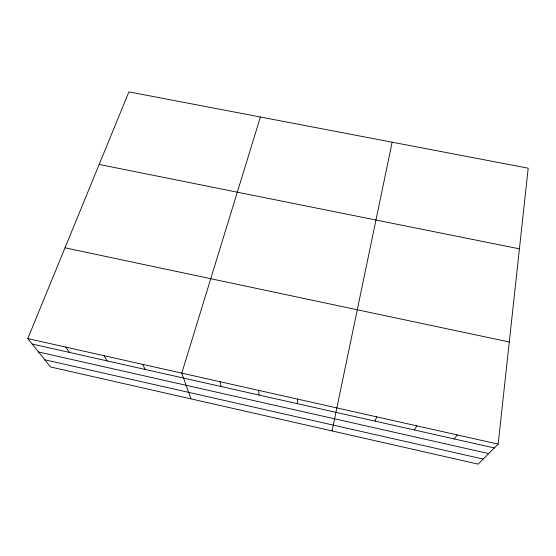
<?xml version="1.0" encoding="UTF-8"?>
<svg xmlns="http://www.w3.org/2000/svg" width="556" height="556" viewBox="0 0 556 556"><rect width="100%" height="100%" fill="white"/><g stroke="black" fill="none" stroke-linecap="round" stroke-linejoin="round"><path stroke-width="0.83" d="M297.363 403.67L297.606 399.118M498.162 444.105L528.2 168.197L128.902 91.879L27.8 338.597L50.478 366.946L478.132 464.121L498.162 444.105L27.8 338.597M392.161 142.197L332.057 430.928M260.396 117.017L181.763 373.132L190.944 398.867M375.029 421.135L376.676 416.854M414.415 429.99L416.785 425.854M454.169 438.934L457.275 434.938M99.17 164.444L519.422 248.831M65.003 247.809L509.275 341.996M32.144 344.032L494.305 447.955M38.503 351.983L488.675 453.578M44.73 359.767L483.185 459.068M65.74 347.104L69.465 352.421M104.048 355.701L107.127 360.893M142.718 364.375L145.144 369.441M220.016 381.715L221.121 386.524M258.63 390.375L259.061 395.059"/></g></svg>
